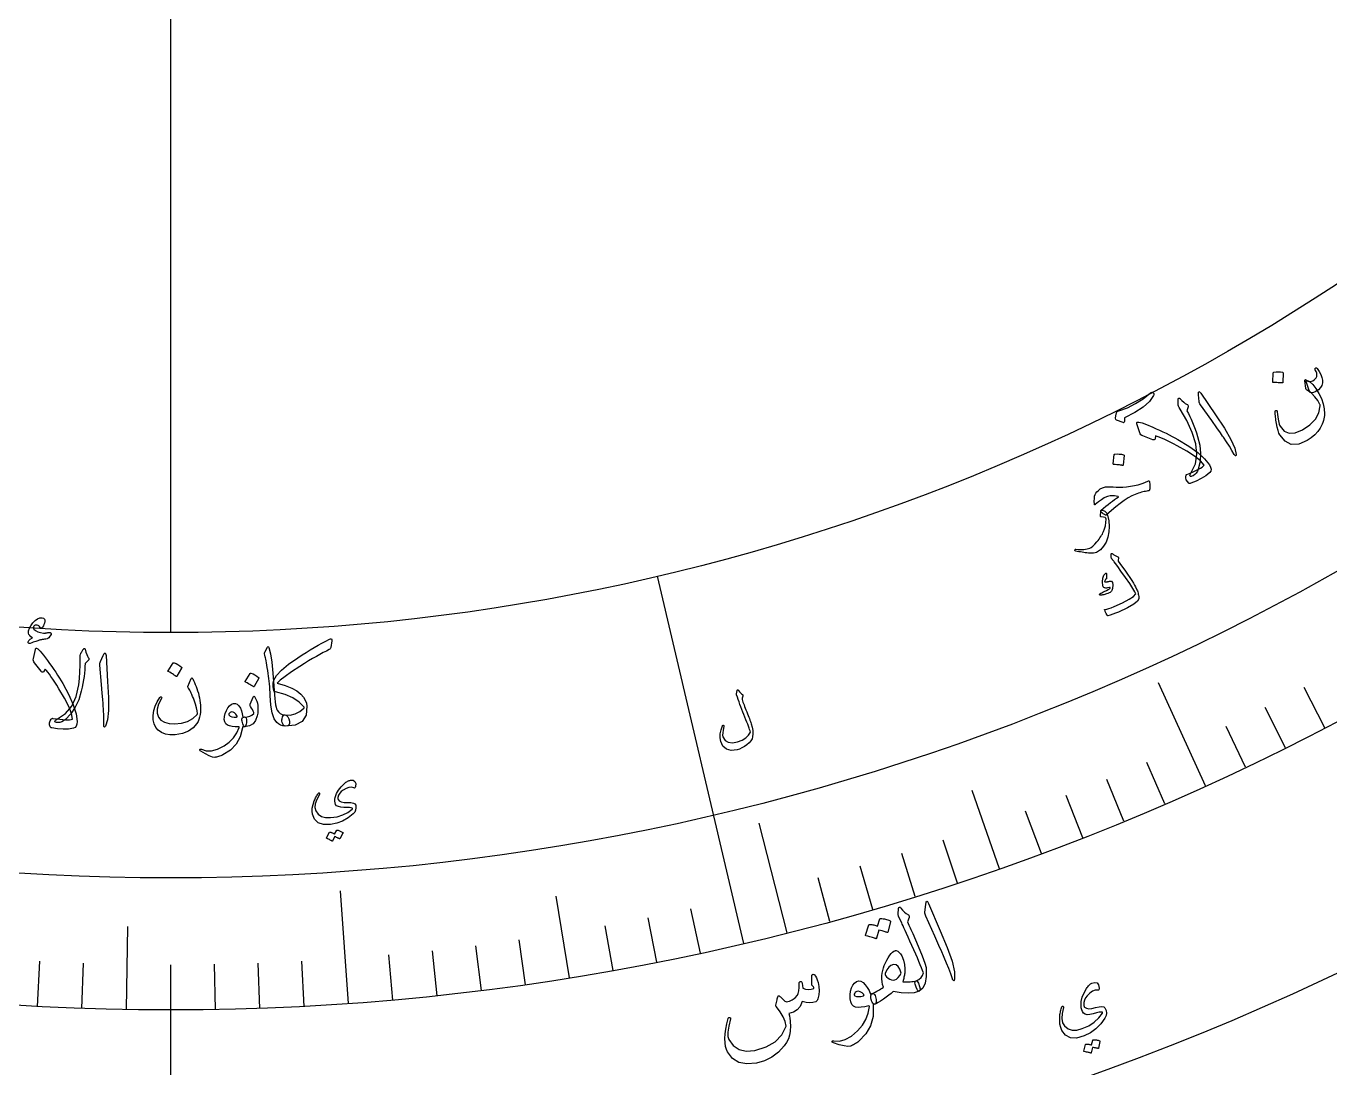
# Model space of a CAD drawing. Header units: millimetres. Extents: x -75 to 75, y -75 to 98.
# Drawn here: x -3.45 to 27.64, y -61.01 to -36.16 of the extents above; entities that cross this region are included whole.
import ezdxf

# ---------------------------------------------------------------- set-up
doc = ezdxf.new("R2010")
doc.units = ezdxf.units.MM
for name, color, linetype in [('CUT_OUTER', 1, 'Continuous'), ('ENGRAVE', 7, 'Continuous'), ('ENGRAVE_FINE', 8, 'Continuous'), ('TEXT', 5, 'Continuous')]:
    doc.layers.add(name, color=color, linetype=linetype)

msp = doc.modelspace()

# ---------------------------------------------------------------- linework, layer by layer
at = {"layer": 'CUT_OUTER'}
msp.add_arc((0, 0), 75, 178.943758, 5.27344, dxfattribs=at)
at = {"layer": 'ENGRAVE'}
for points in [[(0, -50.625), (0, 50.625)], [(13.663, -58.0385), (11.6007, -49.2779)], [(24.6681, -54.2829), (23.551, -51.8248)], [(19.7604, -56.2554), (19.1042, -54.3873)], [(14.6923, -57.7865), (14.027, -55.1697)], [(4.2395, -59.4741), (4.0475, -56.7809)], [(9.5047, -58.8626), (9.189, -56.9079)], [(-1.0603, -59.6156), (-1.0251, -57.6359)], [(0, -67.875), (0, -59.625)]]:
    msp.add_lwpolyline(points, dxfattribs=at)
for radius in [73.5, 73.5, 71.5312, 67.875, 67.875, 64.9875, 59.625, 59.625, 56.475, 50.625, 50.625]:
    msp.add_circle((0, 0), radius, dxfattribs=at)
at = {"layer": 'ENGRAVE_FINE'}
for points in [[(27.5192, -52.8945), (27.0208, -51.9365)], [(26.5773, -53.374), (26.0959, -52.4072)], [(25.6268, -53.8368), (25.1627, -52.8617)], [(23.7013, -54.7119), (23.272, -53.7209)], [(22.7268, -55.1238), (22.3151, -54.1253)], [(21.745, -55.5184), (21.3511, -54.5128)], [(20.7561, -55.8957), (20.3801, -54.8832)], [(18.7584, -56.5974), (18.4186, -55.5722)], [(17.7502, -56.9216), (17.4287, -55.8906)], [(16.7362, -57.228), (16.4331, -56.1914)], [(15.7168, -57.5163), (15.4322, -56.4745)], [(11.5914, -58.4874), (11.3815, -57.428)], [(12.6293, -58.2721), (12.4005, -57.2166)], [(10.5498, -58.6843), (10.3587, -57.6213)], [(7.4055, -59.1633), (7.2714, -58.0917)], [(8.4565, -59.0223), (8.3033, -57.9532)], [(5.2966, -59.3893), (5.2007, -58.3135)], [(6.3521, -59.2857), (6.237, -58.2118)], [(-3.1803, -59.5401), (-3.1227, -58.4617)], [(-2.1207, -59.5873), (-2.0822, -58.508)], [(0.0003, -59.625), (0.0003, -58.545)], [(1.061, -59.6156), (1.0417, -58.5357)], [(2.1213, -59.5873), (2.0828, -58.5079)], [(3.1809, -59.5401), (3.1233, -58.4616)]]:
    msp.add_lwpolyline(points, dxfattribs=at)
at = {"layer": 'TEXT'}
for points in [[(26.2862, -44.4285), (26.2873, -44.4242), (26.2901, -44.4203), (26.2946, -44.4169), (26.3008, -44.414), (26.3529, -44.4064), (26.4047, -44.404), (26.4565, -44.4068), (26.5081, -44.4148), (26.5141, -44.4172), (26.5182, -44.4207), (26.5204, -44.4253), (26.5207, -44.431), (26.518, -44.6573), (26.5166, -44.6635), (26.5123, -44.6673), (26.5051, -44.6688), (26.4951, -44.6679), (26.4864, -44.6672), (26.4729, -44.6663), (26.4546, -44.6654), (26.4315, -44.6643), (26.4033, -44.6632), (26.3698, -44.6624), (26.3309, -44.6617), (26.2867, -44.6612), (26.2805, -44.6605), (26.2764, -44.6585), (26.2744, -44.6552), (26.2747, -44.6506)], [(27.2911, -44.3144), (27.3026, -44.3096), (27.3133, -44.3097), (27.3234, -44.3146), (27.3328, -44.3245), (27.3838, -44.3972), (27.4221, -44.468), (27.4476, -44.5369), (27.4604, -44.604), (27.4591, -44.6678), (27.4421, -44.727), (27.4096, -44.7816), (27.3614, -44.8315), (27.3241, -44.8608), (27.2855, -44.883), (27.2456, -44.8981), (27.2044, -44.9062), (27.1871, -44.904), (27.1714, -44.8935), (27.1573, -44.8745), (27.1449, -44.8472), (27.0773, -44.6624), (27.0723, -44.6483), (27.0701, -44.637), (27.0707, -44.6285), (27.074, -44.6228), (27.0798, -44.6197), (27.0874, -44.6191), (27.0969, -44.6211), (27.1084, -44.6257), (27.1359, -44.6342), (27.1655, -44.6356), (27.197, -44.6298), (27.2304, -44.6168), (27.2619, -44.598), (27.2876, -44.5744), (27.3075, -44.5462), (27.3215, -44.5134), (27.328, -44.4759), (27.3243, -44.4371), (27.3107, -44.3971), (27.2869, -44.3558), (27.2807, -44.3427), (27.2793, -44.3314), (27.2828, -44.322), (27.2911, -44.3144)], [(27.3755, -44.9181), (27.4341, -45.0438), (27.4758, -45.1664), (27.5004, -45.2859), (27.508, -45.4024), (27.5056, -45.4433), (27.5002, -45.4847), (27.4919, -45.5265), (27.4807, -45.5688), (27.4663, -45.6117), (27.4487, -45.6552), (27.4279, -45.6993), (27.4037, -45.744), (27.3459, -45.8302), (27.2754, -45.9086), (27.1921, -45.9791), (27.0963, -46.0418), (26.8933, -46.1276), (26.7167, -46.134), (26.5669, -46.0614), (26.4439, -45.9101), (26.4218, -45.8633), (26.401, -45.8022), (26.3815, -45.7268), (26.3632, -45.637), (26.3561, -45.5967), (26.3499, -45.5578), (26.3445, -45.5205), (26.3399, -45.4847), (26.3362, -45.4503), (26.3331, -45.4171), (26.3308, -45.3851), (26.3291, -45.3544), (26.3296, -45.3464), (26.3322, -45.3394), (26.3368, -45.3335), (26.3434, -45.3285), (26.349, -45.3261), (26.3549, -45.3255), (26.361, -45.3265), (26.3674, -45.3292), (26.3727, -45.3327), (26.3771, -45.3383), (26.3804, -45.3459), (26.3827, -45.3556), (26.3893, -45.4194), (26.3961, -45.4774), (26.4032, -45.5296), (26.4105, -45.5759), (26.4184, -45.6164), (26.4273, -45.6509), (26.4373, -45.6796), (26.4482, -45.7023), (26.5429, -45.8176), (26.6635, -45.8704), (26.8102, -45.8604), (26.9825, -45.7875), (27.1615, -45.6662), (27.2916, -45.5306), (27.3729, -45.3811), (27.4053, -45.2181), (27.4054, -45.2112), (27.4044, -45.2031), (27.4023, -45.1937), (27.3991, -45.1832), (27.3488, -45.0882), (27.2809, -44.9994), (27.1956, -44.9167), (27.093, -44.84), (27.0812, -44.8319), (27.0721, -44.8214), (27.0657, -44.8086), (27.0619, -44.7934), (27.0427, -44.615), (27.042, -44.6013), (27.0449, -44.5929), (27.0513, -44.5898), (27.0612, -44.5919), (27.1465, -44.6382), (27.2273, -44.708), (27.3037, -44.8012), (27.3755, -44.9181)], [(23.3589, -44.9069), (23.3759, -44.8957), (23.3924, -44.8916), (23.4085, -44.8945), (23.424, -44.9045), (23.4362, -44.9187), (23.4418, -44.9346), (23.441, -44.952), (23.4338, -44.971), (23.3331, -45.1097), (23.1842, -45.2451), (22.987, -45.3767), (22.7415, -45.504), (22.7418, -45.5294), (22.741, -45.5525), (22.739, -45.5734), (22.7358, -45.592), (22.7318, -45.6054), (22.7261, -45.6139), (22.7186, -45.6176), (22.7094, -45.6165), (22.5514, -45.5588), (22.5345, -45.5431), (22.5282, -45.5079), (22.5326, -45.4533), (22.5474, -45.3793), (22.5545, -45.3652), (22.5659, -45.3531), (22.5819, -45.343), (22.6022, -45.335), (22.8086, -45.2598), (23.0037, -45.1633), (23.1872, -45.0456), (23.3589, -44.9069)], [(24.499, -46.7274), (24.479, -46.7757), (24.4515, -46.8175), (24.4167, -46.8527), (24.3744, -46.8813), (24.3478, -46.8933), (24.3272, -46.8987), (24.3124, -46.8974), (24.3036, -46.8894), (24.3004, -46.875), (24.3038, -46.8564), (24.3137, -46.8338), (24.33, -46.807), (24.4297, -46.5994), (24.4667, -46.3705), (24.4415, -46.1208), (24.3543, -45.8501), (24.2915, -45.7068), (24.2229, -45.5668), (24.1487, -45.4302), (24.0689, -45.297), (24.0458, -45.2584), (24.0294, -45.2266), (24.0199, -45.2017), (24.0171, -45.1836), (24.0177, -45.1574), (24.0182, -45.1341), (24.0184, -45.1138), (24.0185, -45.0965), (24.0185, -45.0821), (24.0187, -45.0705), (24.0189, -45.0618), (24.0192, -45.0558), (24.0216, -45.0472), (24.0251, -45.0405), (24.0295, -45.0357), (24.0351, -45.033), (24.0433, -45.032), (24.0504, -45.0327), (24.0562, -45.0352), (24.0609, -45.0393), (24.1089, -45.0898), (24.1509, -45.1288), (24.1867, -45.1563), (24.2164, -45.1722), (24.2383, -45.1832), (24.252, -45.1978), (24.2574, -45.2162), (24.2546, -45.2382), (24.2279, -45.3361), (24.2631, -45.3994), (24.2972, -45.4664), (24.3303, -45.5371), (24.3622, -45.6113), (24.3933, -45.6893), (24.4237, -45.7711), (24.4534, -45.8567), (24.4824, -45.946), (24.5334, -46.155), (24.5533, -46.3549), (24.5419, -46.5457), (24.499, -46.7274)], [(24.503, -44.9509), (24.5013, -44.8982), (24.5101, -44.8746), (24.5295, -44.88), (24.5594, -44.9143), (24.9086, -45.4326), (25.1226, -45.751), (25.2763, -46.0147), (25.3693, -46.2241), (25.4013, -46.3793), (25.3998, -46.3942), (25.3964, -46.4037), (25.3911, -46.4077), (25.3839, -46.4062), (25.3764, -46.4018), (25.3689, -46.3948), (25.3615, -46.3853), (25.3542, -46.3732), (25.3014, -46.2767), (25.241, -46.1767), (25.1729, -46.0734), (25.0971, -45.9665), (25.0779, -45.9383), (25.0252, -45.8625), (24.939, -45.7392), (24.8195, -45.5682), (24.5514, -45.1906), (24.5386, -45.1697), (24.529, -45.1493), (24.5224, -45.1294), (24.5189, -45.11)], [(24.2244, -46.8532), (24.3059, -46.8196), (24.379, -46.7876), (24.4435, -46.7573), (24.4996, -46.7286), (24.5473, -46.7016), (24.587, -46.6765), (24.6186, -46.6533), (24.6422, -46.6319), (24.55, -46.5259), (24.4111, -46.4135), (24.226, -46.2944), (23.995, -46.1681), (23.9071, -46.1231), (23.8258, -46.0823), (23.7511, -46.0458), (23.6829, -46.0134), (23.6214, -45.9856), (23.5665, -45.9622), (23.5183, -45.9435), (23.4766, -45.9294), (23.4733, -46.0053), (23.4627, -46.0196), (23.4494, -46.0274), (23.4336, -46.0287), (23.4151, -46.0235), (23.1765, -45.9337), (23.1522, -45.9209), (23.1322, -45.9041), (23.1165, -45.8834), (23.1052, -45.8587), (23.0367, -45.6457), (23.0326, -45.6303), (23.0319, -45.6183), (23.0345, -45.6095), (23.0406, -45.6039), (23.0808, -45.6019), (23.1563, -45.6214), (23.2673, -45.6624), (23.4139, -45.7247), (23.4957, -45.7608), (23.5754, -45.797), (23.653, -45.8334), (23.7286, -45.8698), (23.8021, -45.9064), (23.8735, -45.9431), (23.9429, -45.98), (24.0101, -46.017), (24.2713, -46.1751), (24.484, -46.3284), (24.6477, -46.4776), (24.762, -46.6231), (24.7903, -46.6802), (24.8017, -46.7293), (24.7962, -46.7705), (24.7737, -46.8038), (24.6767, -46.8819), (24.5682, -46.9507), (24.4482, -47.0101), (24.3168, -47.0599), (24.3045, -47.064), (24.2937, -47.0655), (24.2844, -47.0643), (24.2767, -47.0606), (24.238, -47.0215), (24.2128, -46.98), (24.2012, -46.9361), (24.2031, -46.8899), (24.2064, -46.8748), (24.2111, -46.8637), (24.2171, -46.8564), (24.2244, -46.8532)], [(22.4946, -46.3787), (22.496, -46.3745), (22.4991, -46.3709), (22.5039, -46.3679), (22.5104, -46.3655), (22.5628, -46.3622), (22.6146, -46.3642), (22.6659, -46.3713), (22.7167, -46.3836), (22.7224, -46.3864), (22.7262, -46.3902), (22.728, -46.395), (22.7279, -46.4007), (22.7067, -46.6259), (22.7047, -46.632), (22.7001, -46.6355), (22.6929, -46.6363), (22.6829, -46.6346), (22.6744, -46.6332), (22.661, -46.6312), (22.6429, -46.6287), (22.62, -46.6257), (22.592, -46.6223), (22.5587, -46.6187), (22.52, -46.6148), (22.4761, -46.6106), (22.4699, -46.6094), (22.466, -46.607), (22.4643, -46.6036), (22.4649, -46.5991)], [(23.3329, -47.0229), (23.3374, -47.0474), (23.3409, -47.0721), (23.3434, -47.0969), (23.345, -47.1218), (23.3453, -47.1468), (23.3441, -47.1718), (23.3416, -47.1969), (23.3375, -47.2219), (23.3351, -47.23), (23.3303, -47.2361), (23.3231, -47.2402), (23.3135, -47.2423), (23.2921, -47.2455), (23.2681, -47.2498), (23.2413, -47.255), (23.2118, -47.2611), (23.1798, -47.2686), (23.1453, -47.2775), (23.1083, -47.288), (23.0689, -47.3), (22.9932, -47.3269), (22.9123, -47.3648), (22.8261, -47.4134), (22.7347, -47.4728), (22.6377, -47.5429), (22.5348, -47.6235), (22.4259, -47.7147), (22.311, -47.8164), (22.2993, -47.8231), (22.282, -47.8208), (22.2592, -47.8095), (22.2307, -47.7893), (22.2048, -47.7676), (22.186, -47.7506), (22.1743, -47.7383), (22.1698, -47.7308), (22.17, -47.7244), (22.1713, -47.7189), (22.1737, -47.7143), (22.1772, -47.7106), (22.2383, -47.6593), (22.2964, -47.6111), (22.3516, -47.5662), (22.4038, -47.5246), (22.4532, -47.4864), (22.5001, -47.452), (22.5443, -47.4214), (22.5859, -47.3947), (22.5938, -47.3884), (22.5957, -47.3829), (22.5917, -47.3782), (22.5817, -47.3742), (22.5408, -47.3672), (22.5019, -47.3625), (22.4651, -47.3603), (22.4302, -47.3603), (22.3973, -47.3628), (22.3661, -47.3679), (22.3365, -47.3754), (22.3087, -47.3854), (22.2525, -47.4134), (22.1892, -47.4534), (22.1189, -47.5053), (22.0414, -47.5691), (22.0389, -47.5724), (22.0362, -47.5744), (22.0332, -47.5751), (22.0299, -47.5745), (22.0269, -47.5729), (22.0246, -47.5706), (22.0231, -47.5677), (22.0223, -47.564), (22.0191, -47.4885), (22.0206, -47.4248), (22.0269, -47.3728), (22.0379, -47.3327), (22.0558, -47.2995), (22.082, -47.2659), (22.1164, -47.2319), (22.1589, -47.1976), (22.2132, -47.1687), (22.2829, -47.1511), (22.3681, -47.1447), (22.4689, -47.1493), (22.5437, -47.1546), (22.621, -47.1562), (22.7008, -47.1539), (22.7831, -47.1479), (22.9307, -47.1269), (23.0655, -47.0973), (23.1875, -47.0592), (23.2965, -47.0126), (23.3107, -47.0073), (23.3215, -47.0073), (23.3289, -47.0125), (23.3329, -47.0229)], [(22.171, -47.7274), (22.1747, -47.715), (22.1827, -47.7073), (22.195, -47.7042), (22.2116, -47.7058), (22.2326, -47.7112), (22.2525, -47.7196), (22.2713, -47.731), (22.2891, -47.7453), (22.3046, -47.7611), (22.3175, -47.779), (22.328, -47.7992), (22.336, -47.8215), (22.3651, -47.9588), (22.3759, -48.0923), (22.3684, -48.222), (22.3426, -48.3479), (22.2992, -48.4639), (22.2392, -48.5639), (22.1628, -48.6479), (22.07, -48.7157), (22.0429, -48.7253), (22.002, -48.7304), (21.9473, -48.7308), (21.8789, -48.7266), (21.8419, -48.7232), (21.8046, -48.7189), (21.7668, -48.7137), (21.7287, -48.7076), (21.6903, -48.7008), (21.6519, -48.6938), (21.6133, -48.6864), (21.5746, -48.6788), (21.5667, -48.6762), (21.5615, -48.6714), (21.5587, -48.6644), (21.5586, -48.6553), (21.5608, -48.6465), (21.5654, -48.6405), (21.5722, -48.6373), (21.5814, -48.6368), (21.6336, -48.6399), (21.6825, -48.6412), (21.728, -48.6409), (21.7702, -48.6389), (21.8093, -48.6352), (21.8456, -48.6295), (21.8791, -48.6219), (21.9098, -48.6124), (21.9456, -48.5926), (21.9862, -48.5605), (22.0315, -48.5161), (22.0814, -48.4594), (22.1072, -48.4278), (22.1313, -48.3964), (22.1538, -48.3653), (22.1745, -48.3344), (22.1935, -48.3036), (22.2107, -48.2727), (22.226, -48.2418), (22.2395, -48.2108), (22.2634, -48.1456), (22.2822, -48.0749), (22.2959, -47.9989), (22.3045, -47.9175), (22.2977, -47.8957), (22.2745, -47.8789), (22.2351, -47.8673), (22.1794, -47.8608), (22.172, -47.8597), (22.167, -47.8567), (22.1643, -47.852), (22.1639, -47.8456)], [(22.4497, -48.7444), (22.4658, -48.7569), (22.4819, -48.7685), (22.4979, -48.779), (22.514, -48.7884), (22.5301, -48.7968), (22.5464, -48.804), (22.5628, -48.8101), (22.5795, -48.815), (22.5867, -48.8188), (22.5914, -48.8249), (22.5935, -48.8334), (22.593, -48.8442), (22.587, -48.903), (22.5867, -48.9092), (22.5867, -48.9143), (22.5872, -48.9183), (22.5881, -48.9211), (22.6706, -49.0343), (22.7445, -49.1368), (22.8096, -49.2289), (22.8661, -49.3103), (22.9136, -49.3812), (22.952, -49.4415), (22.9814, -49.4912), (23.0016, -49.5303), (23.0366, -49.6055), (23.0463, -49.63), (23.0549, -49.6551), (23.0624, -49.6809), (23.0688, -49.7073), (23.074, -49.7343), (23.0779, -49.7621), (23.0805, -49.7906), (23.0817, -49.8198), (23.052, -49.8778), (22.9608, -49.9498), (22.8078, -50.0355), (22.593, -50.1344), (22.5245, -50.1624), (22.4604, -50.1865), (22.4007, -50.2067), (22.3453, -50.223), (22.3396, -50.2231), (22.3349, -50.2216), (22.3311, -50.2186), (22.3282, -50.214), (22.3163, -50.1909), (22.3056, -50.1698), (22.2961, -50.1507), (22.2879, -50.1337), (22.2808, -50.1184), (22.2748, -50.1047), (22.2698, -50.0927), (22.2659, -50.0823), (22.2641, -50.0762), (22.2647, -50.0721), (22.2678, -50.07), (22.2733, -50.0697), (22.3145, -50.0645), (22.3647, -50.0516), (22.4242, -50.0312), (22.4928, -50.0031), (22.6944, -49.9118), (22.8475, -49.8303), (22.9522, -49.7592), (23.0088, -49.6987), (22.987, -49.652), (22.9381, -49.5714), (22.8623, -49.4568), (22.7594, -49.3083), (22.6554, -49.1602), (22.5763, -49.0482), (22.5221, -48.9726), (22.4927, -48.9334), (22.4843, -48.9228), (22.4764, -48.9129), (22.469, -48.9037), (22.4623, -48.8952), (22.4561, -48.8874), (22.4505, -48.8805), (22.4456, -48.8745), (22.4413, -48.8694), (22.4327, -48.8578), (22.4268, -48.8458), (22.4233, -48.8333), (22.4224, -48.8203), (22.4242, -48.7486), (22.4248, -48.7436), (22.4261, -48.7398), (22.4283, -48.7373), (22.4312, -48.7361), (22.4358, -48.7364), (22.4403, -48.7379), (22.445, -48.7406), (22.4497, -48.7444)], [(22.2911, -49.2041), (22.2942, -49.2031), (22.2972, -49.2032), (22.3001, -49.2042), (22.3031, -49.2061), (22.3047, -49.2082), (22.3061, -49.2107), (22.3072, -49.2136), (22.308, -49.2169), (22.313, -49.3132), (22.3128, -49.3232), (22.3116, -49.3314), (22.3093, -49.3378), (22.3059, -49.3424), (22.2892, -49.3565), (22.2761, -49.3711), (22.2667, -49.3862), (22.2609, -49.4017), (22.2613, -49.4082), (22.2669, -49.4129), (22.2776, -49.4158), (22.2935, -49.4167), (22.3034, -49.4159), (22.3135, -49.4147), (22.3238, -49.4131), (22.3343, -49.4113), (22.3451, -49.4091), (22.3563, -49.4065), (22.3679, -49.4034), (22.3799, -49.4), (22.4261, -49.3986), (22.4537, -49.4264), (22.4627, -49.4834), (22.453, -49.5695), (22.4454, -49.5972), (22.4362, -49.6203), (22.4254, -49.6388), (22.4129, -49.6527), (22.3974, -49.664), (22.3744, -49.6761), (22.3439, -49.689), (22.3059, -49.7027), (22.2863, -49.7093), (22.2674, -49.7149), (22.2492, -49.7194), (22.2317, -49.7229), (22.2151, -49.7257), (22.1994, -49.7281), (22.1847, -49.73), (22.1709, -49.7315), (22.1616, -49.7307), (22.1542, -49.7283), (22.1487, -49.7244), (22.145, -49.719), (22.1433, -49.7125), (22.1442, -49.7068), (22.1479, -49.7021), (22.1542, -49.6982), (22.175, -49.6872), (22.1988, -49.6751), (22.2255, -49.6618), (22.2552, -49.6475), (22.3106, -49.6206), (22.3529, -49.5976), (22.382, -49.5782), (22.3981, -49.5627), (22.3998, -49.5598), (22.4001, -49.5567), (22.3989, -49.5537), (22.3963, -49.5505), (22.394, -49.5489), (22.3906, -49.548), (22.3861, -49.5478), (22.3806, -49.5484), (22.3312, -49.5576), (22.3101, -49.5606), (22.2911, -49.5608), (22.274, -49.5583), (22.259, -49.553), (22.2447, -49.5452), (22.234, -49.5354), (22.2267, -49.5236), (22.223, -49.5098), (22.2117, -49.4099), (22.2193, -49.3257), (22.2458, -49.2571), (22.2911, -49.2041)], [(-2.9496, -50.7746), (-2.9821, -50.7789), (-3.0122, -50.783), (-3.0399, -50.7869), (-3.0654, -50.7906), (-3.0884, -50.7943), (-3.1088, -50.7981), (-3.1266, -50.8021), (-3.1417, -50.8063), (-3.1572, -50.8112), (-3.1758, -50.8172), (-3.1976, -50.8245), (-3.2225, -50.8331), (-3.2507, -50.843), (-3.282, -50.8544), (-3.3166, -50.8673), (-3.3543, -50.8818), (-3.3696, -50.8859), (-3.3824, -50.885), (-3.3927, -50.8793), (-3.4005, -50.8686), (-3.4039, -50.8434), (-3.3877, -50.8153), (-3.3518, -50.7844), (-3.2963, -50.7507), (-3.3353, -50.7243), (-3.3643, -50.6966), (-3.3834, -50.6676), (-3.3925, -50.6374), (-3.3909, -50.5817), (-3.3737, -50.5222), (-3.3409, -50.459), (-3.2926, -50.392), (-3.2366, -50.3328), (-3.1803, -50.2929), (-3.1238, -50.2724), (-3.0671, -50.2713), (-3.0361, -50.2815), (-3.0156, -50.2999), (-3.0057, -50.3266), (-3.0064, -50.3615), (-3.0142, -50.3989), (-3.0254, -50.4329), (-3.0401, -50.4635), (-3.0584, -50.4907), (-3.0761, -50.5095), (-3.0919, -50.5173), (-3.1058, -50.5141), (-3.1179, -50.4998), (-3.1313, -50.4788), (-3.1475, -50.463), (-3.1665, -50.4524), (-3.1882, -50.4471), (-3.2113, -50.4456), (-3.2319, -50.4494), (-3.2502, -50.4584), (-3.266, -50.4726), (-3.278, -50.4903), (-3.2823, -50.5072), (-3.2789, -50.5233), (-3.2678, -50.5387), (-3.2247, -50.5763), (-3.1711, -50.6053), (-3.1072, -50.6257), (-3.0328, -50.6373), (-3.0262, -50.6375), (-3.0189, -50.6372), (-3.0108, -50.6365), (-3.0019, -50.6354), (-2.9922, -50.6339), (-2.9817, -50.6324), (-2.9704, -50.6308), (-2.9584, -50.629), (-2.9454, -50.6273), (-2.9336, -50.6257), (-2.9231, -50.6241), (-2.9137, -50.6227), (-2.9055, -50.6215), (-2.8982, -50.6207), (-2.8919, -50.6204), (-2.8865, -50.6204), (-2.8765, -50.6221), (-2.8684, -50.6259), (-2.8623, -50.6318), (-2.8581, -50.6399), (-2.8556, -50.6475), (-2.8546, -50.6547), (-2.8552, -50.6615), (-2.8572, -50.6679), (-2.8836, -50.7125), (-2.9078, -50.7452), (-2.9298, -50.7658), (-2.9496, -50.7746)], [(2.715, -52.5887), (2.7558, -52.6021), (2.7882, -52.6319), (2.8122, -52.678), (2.8279, -52.7405), (2.8299, -52.793), (2.814, -52.8296), (2.7803, -52.8503), (2.7287, -52.8551), (2.6707, -52.8472), (2.6177, -52.8301), (2.5698, -52.8039), (2.5269, -52.7684), (2.4625, -52.6772), (2.4145, -52.5391), (2.3826, -52.3541), (2.3668, -52.1223), (2.3644, -52.052), (2.3612, -51.9831), (2.357, -51.9156), (2.3519, -51.8496), (2.346, -51.7853), (2.3393, -51.7228), (2.3317, -51.662), (2.3232, -51.603), (2.3113, -51.5282), (2.3002, -51.4604), (2.29, -51.3995), (2.2805, -51.3456), (2.2718, -51.2989), (2.2639, -51.2598), (2.2568, -51.2284), (2.2506, -51.2045), (2.24, -51.1646), (2.2344, -51.1327), (2.2338, -51.1089), (2.2382, -51.0931), (2.3048, -50.9732), (2.3146, -50.9607), (2.3232, -50.9571), (2.3307, -50.9625), (2.3371, -50.9768), (2.3747, -51.1291), (2.4064, -51.3328), (2.4323, -51.588), (2.4523, -51.8946), (2.4596, -52.008), (2.4678, -52.1097), (2.4769, -52.1998), (2.4869, -52.2782), (2.4978, -52.3449), (2.5095, -52.3996), (2.5222, -52.4423), (2.5357, -52.473), (2.5668, -52.5174), (2.6071, -52.5515), (2.6565, -52.5753), (2.715, -52.5887)], [(2.5324, -51.8322), (2.7227, -51.8848), (2.8812, -51.9457), (3.0077, -52.0153), (3.1022, -52.0939), (3.1608, -52.1652), (3.204, -52.2366), (3.2318, -52.3084), (3.2441, -52.3805), (3.2233, -52.5958), (3.1301, -52.7469), (2.9643, -52.8336), (2.7262, -52.8552), (2.709, -52.8516), (2.6934, -52.8416), (2.6794, -52.8251), (2.667, -52.8022), (2.6552, -52.7693), (2.649, -52.7377), (2.6483, -52.7073), (2.6531, -52.6783), (2.6655, -52.637), (2.6796, -52.6083), (2.6952, -52.5922), (2.7124, -52.5888), (2.8442, -52.5896), (2.9646, -52.5631), (3.0734, -52.5093), (3.1705, -52.4283), (3.1763, -52.4217), (3.1793, -52.4157), (3.1794, -52.4101), (3.1767, -52.405), (3.0623, -52.2846), (2.9109, -52.1838), (2.7225, -52.1024), (2.497, -52.04), (2.4733, -52.0282), (2.4555, -52.0032), (2.4438, -51.9648), (2.438, -51.9131), (2.4374, -51.8672), (2.4402, -51.8259), (2.4463, -51.7892), (2.4558, -51.7571), (2.5213, -51.6462), (2.6392, -51.5204), (2.809, -51.3795), (3.0304, -51.2228), (3.1291, -51.1584), (3.2264, -51.0966), (3.3222, -51.0374), (3.4166, -50.9808), (3.5096, -50.9268), (3.6012, -50.8754), (3.6914, -50.8267), (3.7803, -50.7806), (3.809, -50.7715), (3.8281, -50.7745), (3.8376, -50.7897), (3.8375, -50.8171), (3.8125, -50.9795), (3.8085, -50.9962), (3.8011, -51.0102), (3.7905, -51.0217), (3.7765, -51.0305), (3.7077, -51.0634), (3.6336, -51.1011), (3.5542, -51.1437), (3.4693, -51.1911), (3.3792, -51.2435), (3.2839, -51.301), (3.1834, -51.3636), (3.0777, -51.4312), (2.8799, -51.5613), (2.7228, -51.6712), (2.6069, -51.7615), (2.5324, -51.8322)], [(-2.8165, -52.6698), (-2.7292, -52.6821), (-2.65, -52.6915), (-2.579, -52.698), (-2.5161, -52.7016), (-2.4613, -52.7025), (-2.4143, -52.7009), (-2.3753, -52.6969), (-2.3441, -52.6904), (-2.3701, -52.5523), (-2.4329, -52.385), (-2.5323, -52.1886), (-2.6676, -51.9628), (-2.7207, -51.8795), (-2.7702, -51.8032), (-2.8161, -51.7339), (-2.8586, -51.6715), (-2.8975, -51.6163), (-2.9331, -51.5684), (-2.9652, -51.5279), (-2.994, -51.4946), (-3.0353, -51.5584), (-3.0517, -51.5654), (-3.067, -51.5654), (-3.0814, -51.5585), (-3.0946, -51.5447), (-3.2551, -51.3464), (-3.2695, -51.3231), (-3.2782, -51.2985), (-3.2813, -51.2727), (-3.2786, -51.2457), (-3.2299, -51.0273), (-3.2256, -51.012), (-3.2201, -51.0012), (-3.2134, -50.9949), (-3.2054, -50.9932), (-3.1696, -51.0118), (-3.1144, -51.0669), (-3.0394, -51.1585), (-2.9445, -51.2863), (-2.8922, -51.3589), (-2.8418, -51.4304), (-2.7932, -51.5011), (-2.7465, -51.5708), (-2.7016, -51.6395), (-2.6586, -51.7073), (-2.6175, -51.7742), (-2.5782, -51.8402), (-2.4329, -52.1086), (-2.327, -52.3485), (-2.2613, -52.5601), (-2.2364, -52.7434), (-2.2409, -52.8069), (-2.2559, -52.8551), (-2.2815, -52.8878), (-2.3177, -52.9052), (-2.4409, -52.9235), (-2.5693, -52.9279), (-2.7029, -52.9184), (-2.8414, -52.8949), (-2.8541, -52.8922), (-2.8642, -52.888), (-2.8716, -52.8823), (-2.8763, -52.8752), (-2.89, -52.8218), (-2.8907, -52.7733), (-2.8785, -52.7296), (-2.8535, -52.6907), (-2.843, -52.6794), (-2.8333, -52.6721), (-2.8245, -52.6689), (-2.8165, -52.6698)], [(-2.516, -52.7003), (-2.5577, -52.7318), (-2.6025, -52.754), (-2.6504, -52.7667), (-2.7014, -52.77), (-2.7304, -52.7669), (-2.7509, -52.7611), (-2.7629, -52.7525), (-2.7665, -52.7412), (-2.7619, -52.7271), (-2.7497, -52.7128), (-2.7297, -52.6982), (-2.7021, -52.6835), (-2.511, -52.5548), (-2.3632, -52.3762), (-2.2586, -52.148), (-2.1969, -51.8704), (-2.1785, -51.715), (-2.1668, -51.5596), (-2.1617, -51.4042), (-2.1631, -51.2489), (-2.1635, -51.2039), (-2.1615, -51.1683), (-2.1572, -51.1419), (-2.1504, -51.1249), (-2.1366, -51.1026), (-2.1245, -51.0827), (-2.114, -51.0654), (-2.1051, -51.0505), (-2.0978, -51.0381), (-2.0918, -51.0281), (-2.0872, -51.0207), (-2.0839, -51.0158), (-2.0775, -51.0095), (-2.0711, -51.0055), (-2.0648, -51.0037), (-2.0587, -51.0041), (-2.0511, -51.0074), (-2.0454, -51.0116), (-2.0415, -51.0167), (-2.0396, -51.0226), (-2.0237, -51.0905), (-2.0073, -51.1453), (-1.9903, -51.1871), (-1.9728, -51.2159), (-1.9594, -51.2365), (-1.955, -51.256), (-1.9596, -51.2746), (-1.9732, -51.2922), (-2.0457, -51.3631), (-2.0475, -51.4355), (-2.0519, -51.5106), (-2.0592, -51.5882), (-2.0692, -51.6685), (-2.0819, -51.7515), (-2.097, -51.8374), (-2.1147, -51.9262), (-2.1349, -52.0179), (-2.1966, -52.224), (-2.2806, -52.4065), (-2.3871, -52.5653), (-2.516, -52.7003)], [(-1.6135, -51.1701), (-1.5883, -51.1238), (-1.5688, -51.1079), (-1.5548, -51.1223), (-1.5464, -51.167), (-1.5075, -51.7908), (-1.484, -52.1737), (-1.4849, -52.4789), (-1.5107, -52.7066), (-1.5616, -52.8567), (-1.5704, -52.8688), (-1.5782, -52.8752), (-1.5848, -52.876), (-1.5902, -52.8711), (-1.5945, -52.8635), (-1.5974, -52.8537), (-1.5989, -52.8417), (-1.5992, -52.8276), (-1.5958, -52.7176), (-1.5974, -52.6008), (-1.6038, -52.4772), (-1.6151, -52.3467), (-1.6174, -52.3127), (-1.6245, -52.2206), (-1.6364, -52.0706), (-1.653, -51.8627), (-1.6931, -51.4013), (-1.6936, -51.3768), (-1.6916, -51.3543), (-1.6872, -51.3338), (-1.6803, -51.3153)], [(0.0559, -51.3479), (0.059, -51.3447), (0.0634, -51.3428), (0.069, -51.3421), (0.0758, -51.3428), (0.1242, -51.3627), (0.1699, -51.387), (0.2128, -51.4157), (0.253, -51.4489), (0.2569, -51.454), (0.2586, -51.459), (0.2582, -51.4641), (0.2556, -51.4692), (0.1389, -51.6627), (0.1345, -51.6673), (0.1289, -51.6685), (0.122, -51.6661), (0.1138, -51.6602), (0.1068, -51.6552), (0.0957, -51.6476), (0.0805, -51.6374), (0.0612, -51.6248), (0.0376, -51.6095), (0.0093, -51.5918), (-0.0236, -51.5714), (-0.0613, -51.5486), (-0.0662, -51.5447), (-0.0687, -51.5409), (-0.0687, -51.5371), (-0.0662, -51.5333)], [(1.8897, -51.5978), (1.8927, -51.5945), (1.897, -51.5925), (1.9026, -51.5916), (1.9095, -51.592), (1.9589, -51.6102), (2.0056, -51.6329), (2.0498, -51.66), (2.0913, -51.6917), (2.0955, -51.6967), (2.0974, -51.7017), (2.0971, -51.7068), (2.0947, -51.7119), (1.9843, -51.9095), (1.98, -51.9143), (1.9744, -51.9156), (1.9674, -51.9135), (1.959, -51.9079), (1.9517, -51.9031), (1.9403, -51.8959), (1.9247, -51.8863), (1.9049, -51.8744), (1.8806, -51.86), (1.8515, -51.8432), (1.8177, -51.8241), (1.7791, -51.8026), (1.7739, -51.7989), (1.7713, -51.7952), (1.7712, -51.7914), (1.7735, -51.7875)], [(0.5201, -51.7263), (0.5415, -51.769), (0.5624, -51.8135), (0.5827, -51.86), (0.6024, -51.9084), (0.6212, -51.9589), (0.6389, -52.0121), (0.6553, -52.0678), (0.6706, -52.126), (0.6838, -52.184), (0.6942, -52.2416), (0.7018, -52.2988), (0.7065, -52.3555), (0.7084, -52.4119), (0.7074, -52.4682), (0.7036, -52.5244), (0.6968, -52.5804), (0.6852, -52.6393), (0.669, -52.6938), (0.6482, -52.744), (0.6228, -52.7897), (0.5358, -52.894), (0.4203, -52.9739), (0.2763, -53.0294), (0.1041, -53.06), (-0.0206, -53.0631), (-0.1299, -53.0466), (-0.2235, -53.0105), (-0.3016, -52.9551), (-0.3599, -52.8839), (-0.3998, -52.8007), (-0.4213, -52.7056), (-0.4244, -52.5986), (-0.4091, -52.4853), (-0.3776, -52.3766), (-0.3301, -52.2725), (-0.2668, -52.1728), (-0.2568, -52.1614), (-0.2471, -52.1551), (-0.2378, -52.1539), (-0.2288, -52.1578), (-0.2204, -52.1657), (-0.2181, -52.1769), (-0.2218, -52.1911), (-0.2315, -52.2086), (-0.2949, -52.3341), (-0.3266, -52.4475), (-0.3266, -52.5486), (-0.2947, -52.6376), (-0.2355, -52.709), (-0.1515, -52.7601), (-0.0427, -52.7908), (0.0908, -52.8009), (0.252, -52.7846), (0.3954, -52.7417), (0.5208, -52.6722), (0.628, -52.5762), (0.6302, -52.5728), (0.6317, -52.5679), (0.6326, -52.5614), (0.6328, -52.5533), (0.6284, -52.4897), (0.614, -52.4157), (0.5897, -52.3313), (0.5556, -52.2366), (0.5364, -52.1889), (0.5179, -52.1446), (0.5002, -52.1036), (0.4831, -52.0658), (0.4665, -52.0316), (0.4504, -52.001), (0.4345, -51.9741), (0.4191, -51.9508), (0.4118, -51.9386), (0.4076, -51.9274), (0.4066, -51.9171), (0.4087, -51.9077), (0.4824, -51.7191), (0.4893, -51.7081), (0.4979, -51.7056), (0.5082, -51.7117), (0.5201, -51.7263)], [(1.8936, -52.3272), (1.9587, -52.1672), (1.9684, -52.1495), (1.9793, -52.1429), (1.9911, -52.1474), (2.0041, -52.163), (2.0287, -52.2101), (2.0484, -52.2594), (2.0631, -52.3111), (2.0728, -52.3649), (2.0774, -52.4214), (2.0768, -52.4808), (2.0708, -52.5431), (2.0595, -52.6083), (2.0214, -52.7187), (1.9587, -52.7989), (1.8713, -52.8488), (1.7593, -52.8682), (1.746, -52.8606), (1.7319, -52.8367), (1.717, -52.7967), (1.7013, -52.7405), (1.6963, -52.7103), (1.6963, -52.6854), (1.7013, -52.6657), (1.7112, -52.6512), (1.7193, -52.6456), (1.7287, -52.6418), (1.7395, -52.6398), (1.7517, -52.6397), (1.8222, -52.6351), (1.8831, -52.6187), (1.9342, -52.5904), (1.9756, -52.5505), (1.9774, -52.5474), (1.9779, -52.5434), (1.9771, -52.5385), (1.9749, -52.5327), (1.9636, -52.4972), (1.9474, -52.4613), (1.9265, -52.4249), (1.9009, -52.388), (1.8924, -52.374), (1.8884, -52.3592), (1.8888, -52.3436), (1.8936, -52.3272)], [(13.5001, -52.0064), (13.5016, -52.0006), (13.5043, -51.9961), (13.5081, -51.9928), (13.5132, -51.9907), (13.5187, -51.9903), (13.5238, -51.9919), (13.5286, -51.9955), (13.5331, -52.0013), (13.5579, -52.0349), (13.5824, -52.0632), (13.6066, -52.0861), (13.6304, -52.1036), (13.6379, -52.1102), (13.6418, -52.119), (13.6422, -52.1301), (13.6391, -52.1434), (13.6367, -52.15), (13.6343, -52.1564), (13.6322, -52.1626), (13.6301, -52.1685), (13.6282, -52.174), (13.6264, -52.1791), (13.6247, -52.1837), (13.6231, -52.1878), (13.6205, -52.1953), (13.6195, -52.2037), (13.62, -52.2129), (13.622, -52.2231), (13.6313, -52.2509), (13.6419, -52.2812), (13.6537, -52.3138), (13.6669, -52.3488), (13.6812, -52.3863), (13.6966, -52.4262), (13.7131, -52.4685), (13.7307, -52.5133), (13.7489, -52.5578), (13.7657, -52.5998), (13.781, -52.6391), (13.795, -52.6759), (13.8076, -52.7102), (13.8191, -52.742), (13.8293, -52.7715), (13.8384, -52.7985), (13.8619, -52.8793), (13.8755, -52.9581), (13.879, -53.035), (13.8726, -53.1099), (13.8593, -53.1563), (13.8323, -53.2031), (13.7913, -53.2501), (13.7366, -53.2974), (13.675, -53.3406), (13.6156, -53.3752), (13.5584, -53.401), (13.5033, -53.4181), (13.3587, -53.4342), (13.2455, -53.4067), (13.164, -53.3359), (13.114, -53.222), (13.0993, -53.1316), (13.1011, -53.039), (13.1193, -52.9443), (13.1538, -52.8475), (13.1568, -52.8417), (13.1604, -52.8376), (13.1647, -52.8353), (13.1697, -52.8348), (13.1753, -52.8355), (13.1798, -52.8371), (13.1833, -52.8396), (13.1857, -52.8431), (13.1881, -52.8485), (13.1893, -52.854), (13.1891, -52.8595), (13.1877, -52.8652), (13.1684, -52.948), (13.158, -53.017), (13.1566, -53.0723), (13.1641, -53.1137), (13.2134, -53.1947), (13.2881, -53.2412), (13.3883, -53.2531), (13.5137, -53.2303), (13.6218, -53.1899), (13.7091, -53.1379), (13.7754, -53.0743), (13.8209, -52.9991), (13.8121, -52.9708), (13.8012, -52.9379), (13.7881, -52.9005), (13.7728, -52.8585), (13.7553, -52.8118), (13.7353, -52.7604), (13.7129, -52.7043), (13.6881, -52.6434), (13.6632, -52.5804), (13.639, -52.5184), (13.6156, -52.4572), (13.5928, -52.397), (13.5708, -52.3376), (13.5497, -52.2791), (13.5295, -52.2215), (13.5101, -52.1647), (13.4892, -52.1106), (13.4879, -52.1042), (13.4873, -52.098), (13.4873, -52.0921), (13.4881, -52.0864)], [(1.7089, -52.8978), (1.6554, -53.1088), (1.5593, -53.2869), (1.4206, -53.4319), (1.239, -53.5436), (1.2135, -53.5551), (1.1883, -53.5654), (1.1633, -53.5746), (1.1386, -53.5827), (1.1144, -53.5895), (1.0908, -53.5948), (1.0679, -53.5987), (1.0455, -53.6011), (0.9895, -53.5944), (0.915, -53.5673), (0.8221, -53.5198), (0.711, -53.4516), (0.699, -53.4418), (0.6919, -53.4322), (0.6897, -53.4229), (0.6923, -53.4138), (0.6984, -53.4067), (0.7064, -53.4034), (0.7165, -53.4039), (0.7285, -53.4082), (0.8434, -53.4429), (0.9718, -53.4406), (1.1133, -53.4011), (1.2676, -53.3245), (1.3926, -53.2364), (1.4949, -53.1337), (1.5746, -53.0165), (1.6316, -52.885), (1.6309, -52.8805), (1.6294, -52.8768), (1.6269, -52.8742), (1.6235, -52.8726), (1.5351, -52.8701), (1.4597, -52.8621), (1.3974, -52.8485), (1.348, -52.8295), (1.3095, -52.799), (1.2848, -52.7561), (1.2738, -52.7008), (1.2767, -52.6331), (1.2779, -52.6241), (1.2794, -52.6149), (1.2813, -52.6056), (1.2834, -52.5961), (1.2859, -52.5862), (1.2887, -52.5759), (1.2917, -52.5651), (1.2951, -52.5538), (1.3232, -52.4806), (1.3579, -52.4195), (1.3992, -52.3706), (1.447, -52.3339), (1.4964, -52.3131), (1.5422, -52.3121), (1.5845, -52.3308), (1.6233, -52.3694), (1.6579, -52.4236), (1.6848, -52.4869), (1.7042, -52.5593), (1.716, -52.6409), (1.721, -52.6407), (1.7258, -52.6403), (1.7305, -52.6397), (1.735, -52.639), (1.7396, -52.6383), (1.7443, -52.6378), (1.7491, -52.6374), (1.7541, -52.6371), (1.7715, -52.6402), (1.7852, -52.6507), (1.7954, -52.6686), (1.802, -52.694), (1.8054, -52.722), (1.8059, -52.7504), (1.8035, -52.7792), (1.7983, -52.8085), (1.791, -52.8343), (1.7825, -52.8528), (1.7728, -52.8641), (1.7618, -52.8682), (1.7132, -52.8698), (1.713, -52.8744), (1.7122, -52.8806), (1.7109, -52.8884), (1.7089, -52.8978)], [(1.5774, -52.6173), (1.5492, -52.5716), (1.519, -52.5396), (1.4866, -52.5213), (1.4521, -52.5167), (1.4317, -52.5227), (1.4137, -52.5317), (1.3979, -52.5439), (1.3845, -52.5592), (1.3802, -52.5672), (1.3798, -52.5758), (1.3832, -52.585), (1.3905, -52.5946), (1.4174, -52.6169), (1.4559, -52.6316), (1.506, -52.6386), (1.5678, -52.6379), (1.5741, -52.6364), (1.5778, -52.6325), (1.5789, -52.6261), (1.5774, -52.6173)], [(4.3617, -54.3274), (4.3058, -54.3135), (4.2449, -54.3176), (4.1791, -54.3396), (4.1083, -54.3795), (4.0641, -54.4157), (4.0281, -54.4576), (4.0004, -54.5053), (3.9808, -54.5588), (3.9792, -54.5693), (3.9798, -54.5801), (3.9825, -54.5911), (3.9874, -54.6024), (4.0169, -54.6366), (4.064, -54.6605), (4.1286, -54.6741), (4.2109, -54.6774), (4.292, -54.6797), (4.3517, -54.6906), (4.3899, -54.7101), (4.4067, -54.7384), (4.4132, -54.7999), (4.4054, -54.8557), (4.3832, -54.9059), (4.3466, -54.9505), (4.2265, -55.0461), (4.096, -55.1196), (3.9551, -55.1707), (3.8042, -55.1995), (3.6371, -55.1993), (3.5096, -55.1579), (3.4217, -55.0756), (3.3735, -54.9526), (3.3669, -54.8839), (3.3723, -54.8084), (3.3896, -54.7264), (3.4187, -54.6376), (3.4292, -54.6127), (3.4401, -54.5887), (3.4513, -54.5655), (3.4628, -54.5432), (3.4749, -54.5215), (3.4875, -54.5004), (3.5006, -54.48), (3.5143, -54.4601), (3.5218, -54.4518), (3.5288, -54.4481), (3.5352, -54.4492), (3.5411, -54.455), (3.5446, -54.4624), (3.5459, -54.47), (3.5448, -54.4777), (3.5414, -54.4855), (3.4791, -54.602), (3.4442, -54.7056), (3.4369, -54.7964), (3.4574, -54.8744), (3.5127, -54.9545), (3.5899, -55.0085), (3.6891, -55.0363), (3.8102, -55.0378), (3.9636, -55.0148), (4.1001, -54.9732), (4.2196, -54.9133), (4.3221, -54.8352), (4.3282, -54.8287), (4.3301, -54.8226), (4.3281, -54.8169), (4.322, -54.8114), (4.2983, -54.8022), (4.258, -54.796), (4.2011, -54.7928), (4.1276, -54.7924), (4.0525, -54.7889), (3.9945, -54.776), (3.9536, -54.7537), (3.9297, -54.7221), (3.9169, -54.6838), (3.9113, -54.6432), (3.9126, -54.6001), (3.9211, -54.5546), (3.9524, -54.4641), (3.9986, -54.3796), (4.0598, -54.3009), (4.1357, -54.2279), (4.156, -54.2104), (4.1758, -54.1951), (4.1952, -54.182), (4.2141, -54.1709), (4.2324, -54.162), (4.25, -54.155), (4.2669, -54.1499), (4.2831, -54.1468), (4.3475, -54.1478), (4.389, -54.1728), (4.4075, -54.2219), (4.4031, -54.2952), (4.3969, -54.3154), (4.388, -54.3275), (4.3762, -54.3315), (4.3617, -54.3274)], [(3.9601, -55.3379), (3.9621, -55.3357), (3.965, -55.3342), (3.9689, -55.3335), (3.9736, -55.3336), (3.9909, -55.3386), (4.0078, -55.3443), (4.0241, -55.3506), (4.04, -55.3576), (4.0555, -55.3654), (4.0707, -55.374), (4.0857, -55.3836), (4.1004, -55.3939), (4.1033, -55.3972), (4.1048, -55.4008), (4.1048, -55.4048), (4.1032, -55.409), (4.0302, -55.5434), (4.028, -55.5453), (4.0247, -55.5455), (4.0202, -55.5441), (4.0144, -55.5412), (4.0105, -55.5383), (4.004, -55.5345), (3.9951, -55.5297), (3.9838, -55.5238), (3.9699, -55.5169), (3.9533, -55.5088), (3.9341, -55.4995), (3.9122, -55.489), (3.8538, -55.5933), (3.851, -55.5965), (3.8472, -55.5976), (3.8423, -55.5963), (3.8365, -55.5928), (3.8314, -55.5897), (3.8234, -55.5852), (3.8125, -55.5792), (3.7987, -55.5716), (3.7818, -55.5626), (3.7615, -55.5521), (3.7379, -55.5401), (3.711, -55.5266), (3.7081, -55.5243), (3.7067, -55.5218), (3.7069, -55.5192), (3.7086, -55.5166), (3.7844, -55.3876), (3.7864, -55.3853), (3.7893, -55.3838), (3.7931, -55.3831), (3.7979, -55.3832), (3.8126, -55.3868), (3.8269, -55.3912), (3.8408, -55.3964), (3.8544, -55.4023), (3.8675, -55.4088), (3.8803, -55.4159), (3.8927, -55.4236), (3.9047, -55.4318)], [(17.3399, -57.3461), (17.3445, -57.2957), (17.3478, -57.2557), (17.3499, -57.2263), (17.3508, -57.2074), (17.3522, -57.1952), (17.3559, -57.1856), (17.3619, -57.1787), (17.3701, -57.1745), (17.3806, -57.1732), (17.3904, -57.1759), (17.3995, -57.1825), (17.4081, -57.1931), (17.4484, -57.2453), (17.4914, -57.2903), (17.5369, -57.3281), (17.5852, -57.3587), (17.5992, -57.3689), (17.6066, -57.383), (17.6075, -57.401), (17.6019, -57.4228), (17.5686, -57.5264), (17.5843, -57.5633), (17.5998, -57.5996), (17.6152, -57.6352), (17.6303, -57.6701), (17.6452, -57.7043), (17.6599, -57.7378), (17.6744, -57.7706), (17.6886, -57.8028), (17.8209, -58.1002), (17.9181, -58.3347), (17.98, -58.5062), (18.0064, -58.6147), (18.0137, -58.8243), (17.9892, -58.9881), (17.9331, -59.1062), (17.8454, -59.1784), (17.8426, -59.1792), (17.8398, -59.1801), (17.837, -59.1809), (17.8342, -59.1817), (17.8131, -59.1712), (17.7918, -59.1389), (17.7704, -59.0848), (17.7489, -59.009), (17.7431, -58.9803), (17.7448, -58.9576), (17.7539, -58.9409), (17.7706, -58.9303), (17.8366, -58.8951), (17.8873, -58.8521), (17.9228, -58.8012), (17.943, -58.7426), (17.9231, -58.6856), (17.8989, -58.6213), (17.8703, -58.5497), (17.8375, -58.4708), (17.8007, -58.3847), (17.7601, -58.2919), (17.7159, -58.1924), (17.6679, -58.086), (17.6217, -57.9812), (17.5799, -57.8871), (17.5425, -57.8036), (17.5095, -57.7309), (17.4813, -57.6688), (17.4581, -57.6172), (17.4399, -57.576), (17.4267, -57.5454), (17.3522, -57.3965), (17.3467, -57.3813), (17.3428, -57.3678), (17.3405, -57.3561), (17.3399, -57.3461)], [(17.9983, -57.1127), (18.0079, -57.0538), (18.0229, -57.0295), (18.0432, -57.0397), (18.069, -57.0843), (18.3442, -57.737), (18.5127, -58.1378), (18.6261, -58.4646), (18.6837, -58.7178), (18.6855, -58.8974), (18.6806, -58.9137), (18.6747, -58.9234), (18.6679, -58.9267), (18.6602, -58.9235), (18.6529, -58.917), (18.6461, -58.9076), (18.6399, -58.8954), (18.6344, -58.8803), (18.5968, -58.7614), (18.5514, -58.6371), (18.4982, -58.5073), (18.4373, -58.372), (18.4221, -58.3364), (18.38, -58.2406), (18.3111, -58.0846), (18.2155, -57.8683), (17.9997, -57.3899), (17.9901, -57.3639), (17.9838, -57.3391), (17.9808, -57.3155), (17.9812, -57.2931)], [(16.9053, -57.4547), (16.9077, -57.4503), (16.9118, -57.4468), (16.9176, -57.4443), (16.9253, -57.4428), (16.9548, -57.4452), (16.9839, -57.4488), (17.0124, -57.4537), (17.0404, -57.4599), (17.068, -57.4674), (17.0956, -57.4765), (17.1231, -57.4871), (17.1505, -57.4992), (17.1565, -57.5036), (17.1601, -57.5091), (17.1615, -57.5156), (17.1607, -57.5232), (17.093, -57.7716), (17.0902, -57.7754), (17.085, -57.7769), (17.0772, -57.7762), (17.0669, -57.7733), (17.0595, -57.7699), (17.0477, -57.7658), (17.0317, -57.7609), (17.0114, -57.7551), (16.9866, -57.7485), (16.957, -57.7407), (16.9228, -57.7319), (16.8838, -57.7221), (16.8281, -57.9152), (16.8248, -57.9216), (16.8191, -57.9246), (16.8108, -57.9242), (16.8001, -57.9204), (16.7909, -57.9171), (16.7764, -57.9123), (16.7567, -57.906), (16.7318, -57.8982), (16.7013, -57.889), (16.665, -57.8785), (16.6227, -57.8667), (16.5746, -57.8535), (16.5692, -57.8506), (16.5661, -57.847), (16.5655, -57.8427), (16.5672, -57.8377), (16.6419, -57.5975), (16.6443, -57.5931), (16.6485, -57.5896), (16.6543, -57.5872), (16.662, -57.5857), (16.6868, -57.5867), (16.7113, -57.589), (16.7355, -57.5928), (16.7594, -57.5979), (16.7829, -57.6043), (16.806, -57.6117), (16.8287, -57.6202), (16.8509, -57.6297)], [(17.2707, -58.2114), (17.2746, -58.2103), (17.2783, -58.2095), (17.2817, -58.2089), (17.2848, -58.2087), (17.2877, -58.2086), (17.2908, -58.2088), (17.2938, -58.2091), (17.2969, -58.2096), (17.3343, -58.2257), (17.3684, -58.2521), (17.3993, -58.2889), (17.427, -58.336), (17.4683, -58.4362), (17.494, -58.5376), (17.5039, -58.6404), (17.498, -58.7445), (17.4945, -58.7696), (17.4904, -58.7948), (17.4856, -58.8203), (17.48, -58.846), (17.4738, -58.8718), (17.4669, -58.8979), (17.4592, -58.9242), (17.4509, -58.9507), (17.4974, -58.9526), (17.5421, -58.9533), (17.5849, -58.9528), (17.6259, -58.9512), (17.665, -58.9482), (17.7021, -58.9438), (17.7373, -58.9378), (17.7706, -58.9303), (17.7843, -58.9308), (17.7979, -58.9408), (17.8113, -58.9603), (17.8246, -58.9892), (17.8518, -59.0642), (17.8644, -59.1208), (17.8622, -59.1588), (17.8454, -59.1784), (17.7259, -59.2135), (17.5826, -59.227), (17.4156, -59.2185), (17.2251, -59.188), (17.1766, -59.2306), (17.1214, -59.275), (17.0595, -59.3213), (16.9908, -59.3695), (16.9215, -59.4155), (16.8652, -59.4502), (16.8219, -59.4737), (16.7916, -59.486), (16.7748, -59.4866), (16.7579, -59.479), (16.741, -59.4632), (16.7241, -59.4392), (16.7162, -59.4249), (16.7096, -59.4104), (16.7042, -59.3954), (16.7, -59.3802), (16.6966, -59.3647), (16.6938, -59.349), (16.6916, -59.3332), (16.6898, -59.3172), (16.6903, -59.2868), (16.6956, -59.2633), (16.7059, -59.2465), (16.7212, -59.2366), (16.759, -59.2182), (16.7956, -59.1995), (16.831, -59.1805), (16.8651, -59.1614), (16.8984, -59.1418), (16.9312, -59.1219), (16.9635, -59.1015), (16.9953, -59.0807), (16.9722, -59.0201), (16.9575, -58.9545), (16.9511, -58.8839), (16.9529, -58.8083), (16.9608, -58.7455), (16.9732, -58.6833), (16.99, -58.6216), (17.0112, -58.5606), (17.0371, -58.5), (17.0681, -58.4398), (17.1041, -58.38), (17.1452, -58.3205), (17.1786, -58.2791), (17.2106, -58.2472), (17.2413, -58.2246), (17.2707, -58.2114)], [(17.2338, -58.5405), (17.1703, -58.5631), (17.1161, -58.6057), (17.0711, -58.6685), (17.0352, -58.7515), (17.0321, -58.7764), (17.042, -58.8035), (17.065, -58.8328), (17.1009, -58.8643), (17.1441, -58.8911), (17.1861, -58.907), (17.2268, -58.912), (17.2662, -58.9061), (17.3057, -58.8871), (17.344, -58.8539), (17.3811, -58.8064), (17.4169, -58.7446), (17.3855, -58.6533), (17.3445, -58.5889), (17.2939, -58.5513), (17.2338, -58.5405)], [(15.2842, -58.8118), (15.2858, -58.7984), (15.2898, -58.788), (15.296, -58.7808), (15.3046, -58.7768), (15.3165, -58.7751), (15.3274, -58.7768), (15.3373, -58.7816), (15.3463, -58.7897), (15.3711, -58.8204), (15.3936, -58.8606), (15.4138, -58.9104), (15.4317, -58.9697), (15.4513, -59.0691), (15.4573, -59.1668), (15.4499, -59.2629), (15.4289, -59.3572), (15.4195, -59.3811), (15.4074, -59.4007), (15.3928, -59.4162), (15.3757, -59.4276), (15.3085, -59.4495), (15.2319, -59.4564), (15.1459, -59.4481), (15.0506, -59.4246), (15.0043, -59.5393), (14.9367, -59.6247), (14.8478, -59.6809), (14.7378, -59.7076), (14.7487, -59.7674), (14.7575, -59.8254), (14.7642, -59.8815), (14.7687, -59.9357), (14.7711, -59.9884), (14.7715, -60.0399), (14.77, -60.0902), (14.7664, -60.1393), (14.7523, -60.2299), (14.7244, -60.3171), (14.6829, -60.4009), (14.6276, -60.4814), (14.4881, -60.6296), (14.3307, -60.7476), (14.1556, -60.8352), (13.963, -60.8923), (13.7361, -60.9131), (13.545, -60.8753), (13.3897, -60.7794), (13.2706, -60.6255), (13.246, -60.5661), (13.2282, -60.4933), (13.2172, -60.4073), (13.213, -60.3081), (13.2167, -60.1975), (13.2304, -60.0802), (13.2539, -59.9564), (13.2871, -59.8259), (13.2902, -59.8175), (13.2949, -59.8109), (13.301, -59.8062), (13.3087, -59.8034), (13.3167, -59.8023), (13.3241, -59.8029), (13.3306, -59.8051), (13.3365, -59.809), (13.3412, -59.8155), (13.344, -59.8228), (13.3447, -59.831), (13.3434, -59.8399), (13.3028, -60.0128), (13.2825, -60.152), (13.2828, -60.2575), (13.3038, -60.3294), (13.411, -60.4743), (13.5501, -60.5659), (13.7209, -60.604), (13.9232, -60.5883), (14.1927, -60.5076), (14.4077, -60.3847), (14.5678, -60.22), (14.6729, -60.0141), (14.6449, -59.902), (14.5975, -59.788), (14.5308, -59.672), (14.4448, -59.554), (14.4348, -59.5424), (14.4282, -59.5314), (14.4251, -59.521), (14.4256, -59.5113), (14.433, -59.4764), (14.4402, -59.4436), (14.4472, -59.413), (14.4539, -59.3844), (14.4605, -59.3583), (14.467, -59.3349), (14.4734, -59.3144), (14.4797, -59.2966), (14.4839, -59.2887), (14.4894, -59.2846), (14.4961, -59.2843), (14.5041, -59.2877), (14.5086, -59.2907), (14.5149, -59.2954), (14.5231, -59.3019), (14.5333, -59.3102), (14.545, -59.3203), (14.5579, -59.3323), (14.572, -59.3462), (14.5874, -59.3621), (14.6181, -59.3924), (14.643, -59.4137), (14.662, -59.426), (14.675, -59.4295), (14.7491, -59.4176), (14.8186, -59.3872), (14.8834, -59.3381), (14.9434, -59.2705), (14.9614, -59.2311), (14.9738, -59.1708), (14.9804, -59.0897), (14.9813, -58.9877), (14.9814, -58.978), (14.9839, -58.9692), (14.9889, -58.9613), (14.9963, -58.9542), (15.0037, -58.949), (15.0112, -58.946), (15.0189, -58.9451), (15.0268, -58.9464), (15.0418, -58.9612), (15.0542, -58.9929), (15.0638, -59.0417), (15.0708, -59.1075), (15.1357, -59.1277), (15.2014, -59.135), (15.268, -59.1294), (15.3352, -59.1109), (15.3291, -59.0907), (15.3222, -59.0749), (15.3145, -59.0633), (15.3062, -59.056), (15.2971, -59.0494), (15.2907, -59.0421), (15.2872, -59.0341), (15.2864, -59.0254)], [(16.7442, -59.5322), (16.7426, -59.7788), (16.6853, -60.0009), (16.5721, -60.1981), (16.4029, -60.3704), (16.3779, -60.3899), (16.353, -60.4081), (16.328, -60.425), (16.3031, -60.4406), (16.2783, -60.4547), (16.2538, -60.4669), (16.2296, -60.4774), (16.2057, -60.4862), (16.1423, -60.494), (16.053, -60.4844), (15.938, -60.4574), (15.7972, -60.4126), (15.7814, -60.4051), (15.771, -60.3964), (15.766, -60.3868), (15.7664, -60.376), (15.7712, -60.3666), (15.7791, -60.3608), (15.7903, -60.3587), (15.8047, -60.3601), (15.9405, -60.367), (16.081, -60.3295), (16.2258, -60.2477), (16.3747, -60.1214), (16.4883, -59.9906), (16.5729, -59.8498), (16.6287, -59.6993), (16.6557, -59.5391), (16.6537, -59.5342), (16.651, -59.5307), (16.6476, -59.5285), (16.6434, -59.5276), (16.5455, -59.5489), (16.4604, -59.5605), (16.3881, -59.5626), (16.3287, -59.555), (16.278, -59.5319), (16.2392, -59.4914), (16.2121, -59.4335), (16.1968, -59.3583), (16.1957, -59.348), (16.1949, -59.3375), (16.1944, -59.3267), (16.1942, -59.3157), (16.1942, -59.3042), (16.1945, -59.2921), (16.1949, -59.2794), (16.1956, -59.2661), (16.2066, -59.1778), (16.2281, -59.1012), (16.2603, -59.0362), (16.303, -58.9828), (16.3517, -58.9465), (16.4018, -58.933), (16.4534, -58.9421), (16.5065, -58.974), (16.5593, -59.0242), (16.6062, -59.0865), (16.6471, -59.161), (16.6822, -59.2476), (16.6877, -59.246), (16.6929, -59.2442), (16.6979, -59.2423), (16.7027, -59.2403), (16.7075, -59.2383), (16.7125, -59.2364), (16.7177, -59.2347), (16.7232, -59.233), (16.7431, -59.2317), (16.7611, -59.2395), (16.7772, -59.2565), (16.7913, -59.2826), (16.8026, -59.3125), (16.8109, -59.3436), (16.8161, -59.376), (16.8183, -59.4096), (16.8172, -59.44), (16.8129, -59.4627), (16.8053, -59.4778), (16.7944, -59.4852), (16.7413, -59.5002), (16.7423, -59.5053), (16.7432, -59.5123), (16.7438, -59.5213), (16.7442, -59.5322)], [(22.1013, -59.1535), (22.0379, -59.1556), (21.9748, -59.1783), (21.9118, -59.2214), (21.8489, -59.2849), (21.813, -59.3366), (21.7876, -59.3918), (21.7726, -59.4506), (21.7681, -59.513), (21.7696, -59.5246), (21.7735, -59.5359), (21.7797, -59.5467), (21.7882, -59.5572), (21.8297, -59.5845), (21.8867, -59.5955), (21.9592, -59.5905), (22.0472, -59.5691), (22.1337, -59.5471), (22.2001, -59.5407), (22.2464, -59.5498), (22.2727, -59.5747), (22.2981, -59.6378), (22.3067, -59.6992), (22.2984, -59.759), (22.2731, -59.8171), (22.1749, -59.9545), (22.0591, -60.0716), (21.9256, -60.1681), (21.7747, -60.2441), (21.598, -60.2943), (21.4507, -60.289), (21.3329, -60.2285), (21.2448, -60.113), (21.217, -60.0423), (21.1999, -59.9609), (21.1934, -59.8688), (21.1973, -59.7661), (21.2009, -59.7367), (21.2052, -59.708), (21.21, -59.6801), (21.2155, -59.653), (21.2217, -59.6264), (21.2286, -59.6003), (21.2363, -59.5747), (21.2448, -59.5496), (21.2503, -59.5385), (21.2565, -59.5325), (21.2636, -59.5317), (21.2716, -59.536), (21.2776, -59.5428), (21.2812, -59.5504), (21.2824, -59.5589), (21.2811, -59.5682), (21.2504, -59.7102), (21.2449, -59.8303), (21.2646, -59.9286), (21.3099, -60.0049), (21.3925, -60.0729), (21.4904, -60.1067), (21.6037, -60.1062), (21.7322, -60.0712), (21.8874, -60.0006), (22.0192, -59.9155), (22.1276, -59.8161), (22.2125, -59.7026), (22.2169, -59.6939), (22.2171, -59.6869), (22.2132, -59.6814), (22.2051, -59.6775), (22.1773, -59.6749), (22.1328, -59.6805), (22.0717, -59.6942), (21.9938, -59.716), (21.9134, -59.7349), (21.8481, -59.7387), (21.7981, -59.7274), (21.7633, -59.7012), (21.7383, -59.6646), (21.72, -59.6233), (21.7084, -59.5773), (21.7036, -59.5267), (21.7095, -59.4215), (21.7329, -59.3181), (21.7738, -59.2164), (21.8322, -59.1163), (21.8484, -59.0917), (21.8648, -59.0695), (21.8813, -59.0498), (21.8979, -59.0324), (21.9146, -59.0174), (21.9311, -59.0047), (21.9475, -58.9943), (21.9637, -58.9861), (22.0321, -58.9677), (22.0836, -58.9816), (22.118, -59.028), (22.1354, -59.1069), (22.135, -59.1301), (22.1291, -59.1456), (22.1179, -59.1534), (22.1013, -59.1535)], [(16.5233, -59.2592), (16.48, -59.2166), (16.438, -59.1896), (16.3974, -59.1782), (16.3582, -59.1826), (16.3374, -59.1947), (16.32, -59.2095), (16.306, -59.2272), (16.2953, -59.2477), (16.2928, -59.2577), (16.2947, -59.2673), (16.301, -59.2764), (16.3116, -59.285), (16.3472, -59.3023), (16.3936, -59.3079), (16.4507, -59.302), (16.5184, -59.2845), (16.525, -59.2812), (16.528, -59.2759), (16.5274, -59.2685), (16.5233, -59.2592)], [(21.9813, -60.3435), (21.9827, -60.3405), (21.9854, -60.338), (21.9892, -60.3361), (21.9942, -60.3348), (22.0141, -60.3349), (22.0336, -60.3358), (22.0528, -60.3376), (22.0717, -60.3403), (22.0904, -60.3438), (22.1091, -60.3484), (22.1278, -60.3539), (22.1465, -60.3604), (22.1506, -60.363), (22.1532, -60.3664), (22.1544, -60.3706), (22.1541, -60.3755), (22.1174, -60.5397), (22.1157, -60.5423), (22.1122, -60.5436), (22.107, -60.5435), (22.1001, -60.5421), (22.095, -60.5403), (22.087, -60.5382), (22.0762, -60.5357), (22.0625, -60.533), (22.0457, -60.5299), (22.0257, -60.5263), (22.0026, -60.5223), (21.9763, -60.5178), (21.946, -60.6456), (21.9441, -60.65), (21.9403, -60.6522), (21.9348, -60.6523), (21.9276, -60.6503), (21.9213, -60.6487), (21.9115, -60.6463), (21.8981, -60.6432), (21.8812, -60.6393), (21.8606, -60.6349), (21.836, -60.6299), (21.8075, -60.6243), (21.7749, -60.6182), (21.7712, -60.6166), (21.769, -60.6144), (21.7684, -60.6117), (21.7694, -60.6083), (21.8105, -60.449), (21.812, -60.446), (21.8146, -60.4436), (21.8185, -60.4417), (21.8235, -60.4403), (21.8401, -60.4397), (21.8566, -60.44), (21.8728, -60.4413), (21.8889, -60.4434), (21.9048, -60.4464), (21.9205, -60.4501), (21.9359, -60.4544), (21.9511, -60.4595)]]:
    msp.add_lwpolyline(points, close=True, dxfattribs=at)

doc.saveas('drawing.dxf')
